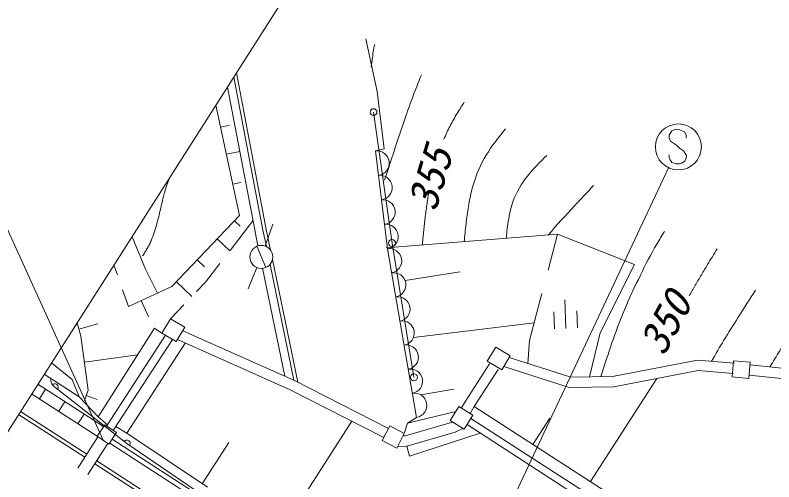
# Model space of a CAD drawing. Units: millimetres, scale not verified. Extents: x 40000 to 680000, y 20000 to 380000.
# Drawn here: x 91821 to 124800, y 319359 to 339643 of the extents above; entities that cross this region are included whole.
import ezdxf
from ezdxf.enums import TextEntityAlignment as Align

# ---------------------------------------------------------------- set-up
doc = ezdxf.new("R2010")
doc.units = ezdxf.units.MM
doc.header["$LTSCALE"] = 1000
for name, color, linetype, lineweight in [('M-BGD', 7, 'Continuous', 13), ('M-BMK-SRVR', 3, 'Continuous', 13), ('M-STR-STR3', 7, 'Continuous', 13), ('M-STR-STRC', 7, 'Continuous', 13)]:
    doc.layers.add(name, color=color, linetype=linetype, lineweight=lineweight)
doc.styles.add('ＭＳ ゴシック', font='')
doc.styles.get('ＭＳ ゴシック').set_extended_font_data('MS Gothic')

msp = doc.modelspace()

# ---------------------------------------------------------------- linework, layer by layer
at = {"layer": 'M-BGD'}
for p, q in [((107070, 338614), (107563, 336324)), ((101442, 337132), (102739, 330331)), ((101325, 336948), (102592, 330302)), ((101050, 336518), (102248, 330236)), ((107563, 336324), (107864, 333838)), ((100545, 335726), (101571, 330932)), ((108202, 329740), (107399, 335429)), ((101143, 334855), (100749, 334771)), ((107864, 333838), (107482, 333745)), ((101583, 333722), (101001, 333598)), ((108001, 329488), (107482, 333745)), ((101628, 332374), (101278, 332300)), ((101571, 330932), (98638, 327845)), ((102159, 330700), (101166, 329419)), ((101599, 330478), (101358, 330708)), ((102686, 329608), (103017, 330552)), ((102249, 330231), (102376, 329615)), ((102592, 330302), (102740, 329586)), ((102739, 330331), (102925, 329431)), ((97490, 328605), (96900, 330014)), ((101148, 329396), (100603, 329914)), ((115393, 330119), (107953, 329528)), ((114986, 328565), (115393, 330119)), ((115393, 330119), (118749, 328799)), ((102328, 329597), (102714, 328675)), ((109274, 322162), (108001, 329488)), ((109155, 323904), (108202, 329740)), ((100045, 328710), (99738, 329003)), ((100718, 328842), (100094, 328037)), ((102900, 328810), (103939, 323779)), ((103009, 329026), (104110, 323693)), ((96113, 328780), (96262, 328354)), ((98005, 327557), (97490, 328605)), ((102330, 328674), (101948, 327750)), ((102578, 328639), (103546, 323954)), ((111154, 328493), (108772, 328104)), ((117253, 325834), (118749, 328799)), ((98638, 327845), (96742, 326981)), ((99502, 327418), (98835, 328053)), ((100094, 328037), (99701, 327627)), ((96487, 327709), (96742, 326981)), ((114184, 325508), (114720, 327550)), ((97622, 326529), (97300, 327236)), ((115711, 327275), (115764, 326026)), ((99158, 327059), (98576, 326451)), ((115233, 326754), (115265, 326005)), ((116264, 326048), (116232, 326797)), ((94510, 326268), (94676, 325685)), ((95412, 326230), (94588, 325995)), ((98576, 326451), (98202, 325824)), ((99199, 326080), (98576, 326451)), ((109130, 325626), (114386, 326276)), ((95431, 322189), (97873, 326039)), ((97873, 326039), (98202, 325824)), ((98826, 325452), (99199, 326080)), ((99110, 325929), (103962, 323769)), ((116786, 323924), (117253, 325834)), ((94676, 325685), (94997, 323346)), ((95797, 321785), (98361, 325729)), ((96088, 321591), (98662, 325550)), ((98202, 325824), (98826, 325452)), ((98878, 325540), (103768, 323363)), ((114103, 324507), (114184, 325508)), ((96681, 321469), (99207, 325393)), ((112712, 325213), (112344, 324599)), ((113338, 324837), (112712, 325213)), ((97134, 324875), (94831, 324558)), ((93406, 324538), (94304, 323812)), ((112344, 324599), (112970, 324223)), ((112970, 324223), (113338, 324837)), ((115976, 323909), (113295, 324765)), ((121482, 324644), (117793, 323942)), ((123074, 324517), (121482, 324644)), ((123050, 324623), (122989, 323917)), ((123777, 324560), (123050, 324623)), ((123716, 323854), (123777, 324560)), ((111395, 322864), (112447, 324486)), ((111779, 322629), (112824, 324241)), ((115910, 323458), (113057, 324368)), ((121506, 324191), (117840, 323492)), ((123038, 324069), (121506, 324191)), ((138586, 322949), (123772, 324438)), ((93085, 324035), (94605, 323048)), ((117793, 323942), (115976, 323909)), ((122989, 323917), (123716, 323854)), ((138541, 322501), (123726, 323990)), ((92806, 323599), (95658, 321758)), ((94304, 323812), (94605, 323048)), ((103962, 323769), (108052, 321680)), ((116826, 319369), (119711, 323849)), ((92872, 322962), (93143, 323382)), ((96672, 321026), (93546, 323475)), ((94997, 323346), (94833, 322888)), ((103768, 323363), (107844, 321280)), ((110892, 323392), (109453, 323142)), ((117840, 323492), (115910, 323458)), ((92537, 323177), (95387, 321338)), ((94605, 323048), (95431, 322189)), ((95384, 322937), (94911, 323106)), ((93710, 322420), (93981, 322840)), ((111110, 322640), (110727, 322023)), ((111722, 322260), (111110, 322640)), ((111225, 322569), (111395, 322864)), ((111607, 322331), (111779, 322629)), ((122945, 315417), (111779, 322629)), ((91970, 322289), (94851, 320431)), ((92051, 322415), (94932, 320558)), ((94549, 321879), (94820, 322299)), ((108873, 321903), (110970, 322415)), ((111339, 321643), (111722, 322260)), ((95431, 322189), (95829, 321835)), ((106452, 321992), (103323, 317109)), ((108737, 321462), (108873, 321903)), ((108776, 321355), (110833, 321957)), ((108873, 321903), (109274, 322162)), ((110727, 322023), (111339, 321643)), ((111634, 322118), (122704, 314961)), ((114327, 320983), (115066, 322131)), ((95387, 321338), (95721, 321836)), ((95721, 321836), (96224, 321500)), ((96202, 321767), (96681, 321469)), ((107776, 321150), (108108, 321788)), ((108108, 321788), (108737, 321462)), ((110954, 321524), (111277, 321682)), ((111465, 321846), (122531, 314692)), ((95415, 321310), (94545, 319956)), ((95890, 321001), (95387, 321338)), ((96224, 321500), (95890, 321001)), ((100178, 319124), (96681, 321469)), ((108737, 321462), (108405, 320823)), ((108680, 321352), (108776, 321355)), ((108847, 320907), (110954, 321524)), ((112035, 321471), (108968, 320470)), ((95852, 321029), (94982, 319674)), ((95932, 321045), (99871, 318492)), ((96041, 321213), (99980, 318660)), ((99961, 318778), (96672, 321026)), ((99955, 319267), (101105, 321062)), ((108405, 320823), (107776, 321150)), ((108443, 320895), (108847, 320907)), ((108968, 320470), (108847, 320907)), ((115932, 306986), (95366, 320272)), ((115850, 306860), (95285, 320145))]:
    msp.add_line(p, q, dxfattribs=at)
for centre, radius in [((107399, 335429), 150), ((108202, 329740), 150), ((102521, 329136), 500), ((109155, 323904), 150)]:
    msp.add_circle(centre, radius, dxfattribs=at)
for centre, radius, start, end in [((107547, 333213), 536, 276.9526, 96.9526), ((107677, 332149), 536, 276.9526, 96.9526), ((107807, 331085), 536, 276.9526, 96.9526), ((107937, 330020), 536, 276.9526, 96.9526), ((108092, 328965), 531, 279.8533, 99.8533), ((108274, 327918), 531, 279.8533, 99.8533), ((108456, 326871), 531, 279.8533, 99.8533), ((108638, 325825), 531, 279.8533, 99.8533), ((108819, 324778), 531, 279.8533, 99.8533), ((109001, 323732), 531, 279.8533, 99.8533), ((93854, 323868), 500, 186.9234, 231.9234), ((93546, 323475), 150, 321.9234, 141.9234), ((109183, 322685), 531, 279.8533, 99.8533), ((96672, 321026), 150, 325.6563, 141.9234)]:
    msp.add_arc(centre, radius, start, end, dxfattribs=at)
for points, knots in [([(107298, 337381), (107322, 337521), (107345, 337660), (107358, 337802), (107367, 337888), (107371, 337974), (107382, 338060), (107397, 338164), (107423, 338267), (107449, 338370)], [0, 0, 0, 0, 1, 1, 1, 2, 2, 2, 3, 3, 3, 3]), ([(107882, 332474), (107955, 332698), (108027, 332922), (108099, 333145), (108172, 333369), (108245, 333593), (108318, 333816), (108392, 334041), (108466, 334265), (108541, 334489), (108617, 334714), (108693, 334939), (108770, 335164), (108868, 335447), (108967, 335730), (109072, 336011), (109204, 336362), (109345, 336710), (109486, 337057)], [0, 0, 0, 0, 1, 1, 1, 2, 2, 2, 3, 3, 3, 4, 4, 4, 5, 5, 5, 6, 6, 6, 6]), ([(110457, 334258), (110500, 334354), (110542, 334449), (110586, 334543), (110631, 334638), (110678, 334731), (110726, 334824), (110774, 334916), (110823, 335008), (110874, 335099), (110926, 335191), (110979, 335282), (111034, 335373), (111088, 335463), (111145, 335552), (111201, 335641), (111247, 335715), (111293, 335789), (111338, 335863)], [0, 0, 0, 0, 1, 1, 1, 2, 2, 2, 3, 3, 3, 4, 4, 4, 5, 5, 5, 6, 6, 6, 6]), ([(111339, 329797), (111365, 330055), (111390, 330313), (111420, 330571), (111449, 330826), (111483, 331080), (111525, 331333), (111566, 331581), (111616, 331828), (111679, 332071), (111741, 332310), (111815, 332545), (111907, 332774), (112082, 333208), (112319, 333618), (112591, 334000), (112764, 334242), (112951, 334472), (113137, 334703)], [0, 0, 0, 0, 1, 1, 1, 2, 2, 2, 3, 3, 3, 4, 4, 4, 5, 5, 5, 6, 6, 6, 6]), ([(113163, 329942), (113179, 330083), (113195, 330225), (113213, 330366), (113231, 330506), (113250, 330645), (113274, 330784), (113297, 330920), (113325, 331056), (113358, 331190), (113390, 331322), (113429, 331452), (113476, 331579), (113618, 331966), (113836, 332326), (114092, 332651), (114345, 332974), (114636, 333261), (114927, 333549)], [0, 0, 0, 0, 1, 1, 1, 2, 2, 2, 3, 3, 3, 4, 4, 4, 5, 5, 5, 6, 6, 6, 6]), ([(97358, 329176), (97376, 329203), (97393, 329229), (97410, 329256), (97428, 329282), (97445, 329309), (97462, 329336), (97479, 329362), (97496, 329389), (97512, 329416), (97529, 329443), (97545, 329471), (97561, 329498), (97576, 329526), (97591, 329554), (97606, 329582), (97621, 329610), (97635, 329638), (97649, 329666), (97663, 329695), (97677, 329724), (97690, 329752), (97704, 329781), (97716, 329810), (97729, 329839), (97741, 329869), (97754, 329898), (97766, 329927), (97777, 329957), (97789, 329986), (97800, 330016), (97812, 330046), (97823, 330075), (97833, 330105), (97844, 330135), (97854, 330165), (97865, 330195), (97932, 330395), (97988, 330600), (98040, 330805), (98091, 331011), (98139, 331218), (98186, 331424), (98234, 331630), (98283, 331836), (98344, 332037), (98405, 332236), (98478, 332431), (98552, 332626)], [0, 0, 0, 0, 1, 1, 1, 2, 2, 2, 3, 3, 3, 4, 4, 4, 5, 5, 5, 6, 6, 6, 7, 7, 7, 8, 8, 8, 9, 9, 9, 10, 10, 10, 11, 11, 11, 12, 12, 12, 13, 13, 13, 14, 14, 14, 15, 15, 15, 16, 16, 16, 16]), ([(114987, 330087), (115364, 330514), (115741, 330941), (116133, 331355), (116261, 331489), (116390, 331622), (116517, 331756), (116667, 331915), (116815, 332076), (116963, 332237)], [0, 0, 0, 0, 1, 1, 1, 2, 2, 2, 3, 3, 3, 3]), ([(109515, 329652), (109525, 329745), (109534, 329837), (109543, 329930), (109553, 330022), (109563, 330115), (109572, 330207), (109582, 330300), (109592, 330392), (109602, 330485), (109612, 330577), (109623, 330670), (109634, 330762), (109645, 330854), (109656, 330945), (109667, 331037), (109679, 331129), (109691, 331220), (109704, 331312), (109717, 331403), (109730, 331495), (109744, 331586), (109758, 331677), (109773, 331768), (109787, 331859)], [0, 0, 0, 0, 1, 1, 1, 2, 2, 2, 3, 3, 3, 4, 4, 4, 5, 5, 5, 6, 6, 6, 7, 7, 7, 8, 8, 8, 8]), ([(117278, 323932), (117595, 324913), (117912, 325893), (118308, 326841), (118522, 327350), (118758, 327850), (119001, 328346), (119224, 328802), (119454, 329255), (119712, 329691), (119822, 329877), (119938, 330061), (120053, 330244)], [0, 0, 0, 0, 1, 1, 1, 2, 2, 2, 3, 3, 3, 4, 4, 4, 4]), ([(121123, 327450), (121211, 327602), (121298, 327754), (121386, 327906), (121475, 328057), (121564, 328208), (121653, 328359), (121743, 328508), (121833, 328657), (121922, 328805), (122059, 329032), (122196, 329258), (122333, 329484)], [0, 0, 0, 0, 1, 1, 1, 2, 2, 2, 3, 3, 3, 4, 4, 4, 4]), ([(122097, 324610), (122273, 324914), (122449, 325219), (122631, 325519), (122834, 325855), (123045, 326185), (123256, 326516), (123506, 326909), (123756, 327302), (124006, 327696)], [0, 0, 0, 0, 1, 1, 1, 2, 2, 2, 3, 3, 3, 3]), ([(124629, 324352), (124773, 324584), (124916, 324816), (125059, 325048), (125129, 325162), (125199, 325276), (125270, 325389), (125492, 325743), (125726, 326090), (125960, 326436)], [0, 0, 0, 0, 1, 1, 1, 2, 2, 2, 3, 3, 3, 3])]:
    msp.add_open_spline(points, degree=3, knots=knots, dxfattribs=at)
at = {"layer": 'M-BMK-SRVR'}
msp.add_line((90837, 320513), (108665, 348451), dxfattribs=at)
at = {"layer": 'M-STR-STR3'}
msp.add_line((95640, 321169), (89488, 334726), dxfattribs=at)
at = {"layer": 'M-STR-STRC'}
for p, q in [((120369, 334615), (120245, 334431)), ((120245, 334431), (120248, 334299)), ((120561, 334681), (120369, 334615)), ((120682, 334678), (120561, 334681)), ((120932, 334560), (120682, 334678)), ((120995, 334428), (120932, 334560)), ((120995, 334299), (120995, 334428)), ((120248, 334299), (120311, 334170)), ((120311, 334170), (120566, 333988)), ((120566, 333988), (120695, 333857)), ((120695, 333857), (120874, 333741)), ((120248, 333451), (120245, 333572)), ((120287, 333348), (120248, 333451)), ((120874, 333741), (121001, 333540)), ((120995, 333430), (120935, 333298)), ((121001, 333540), (120995, 333430)), ((120371, 333238), (120287, 333348)), ((120558, 333177), (120371, 333238)), ((120693, 333177), (120558, 333177)), ((120793, 333206), (120693, 333177)), ((120935, 333298), (120793, 333206)), ((120224, 333014), (110393, 312102))]:
    msp.add_line(p, q, dxfattribs=at)
msp.add_circle((120652, 333918), 1000, dxfattribs=at)

# ---------------------------------------------------------------- texts
at = {"layer": 'M-BGD', "style": 'ＭＳ ゴシック', "oblique": 15}
for s, rotation, p in [('355', 73.043, (110471, 330943)), ('350', 61.39, (120358, 324583))]:
    msp.add_text(s, height=1320, rotation=rotation, dxfattribs=at).set_placement(p, align=Align.BOTTOM_LEFT)

doc.saveas('drawing.dxf')
